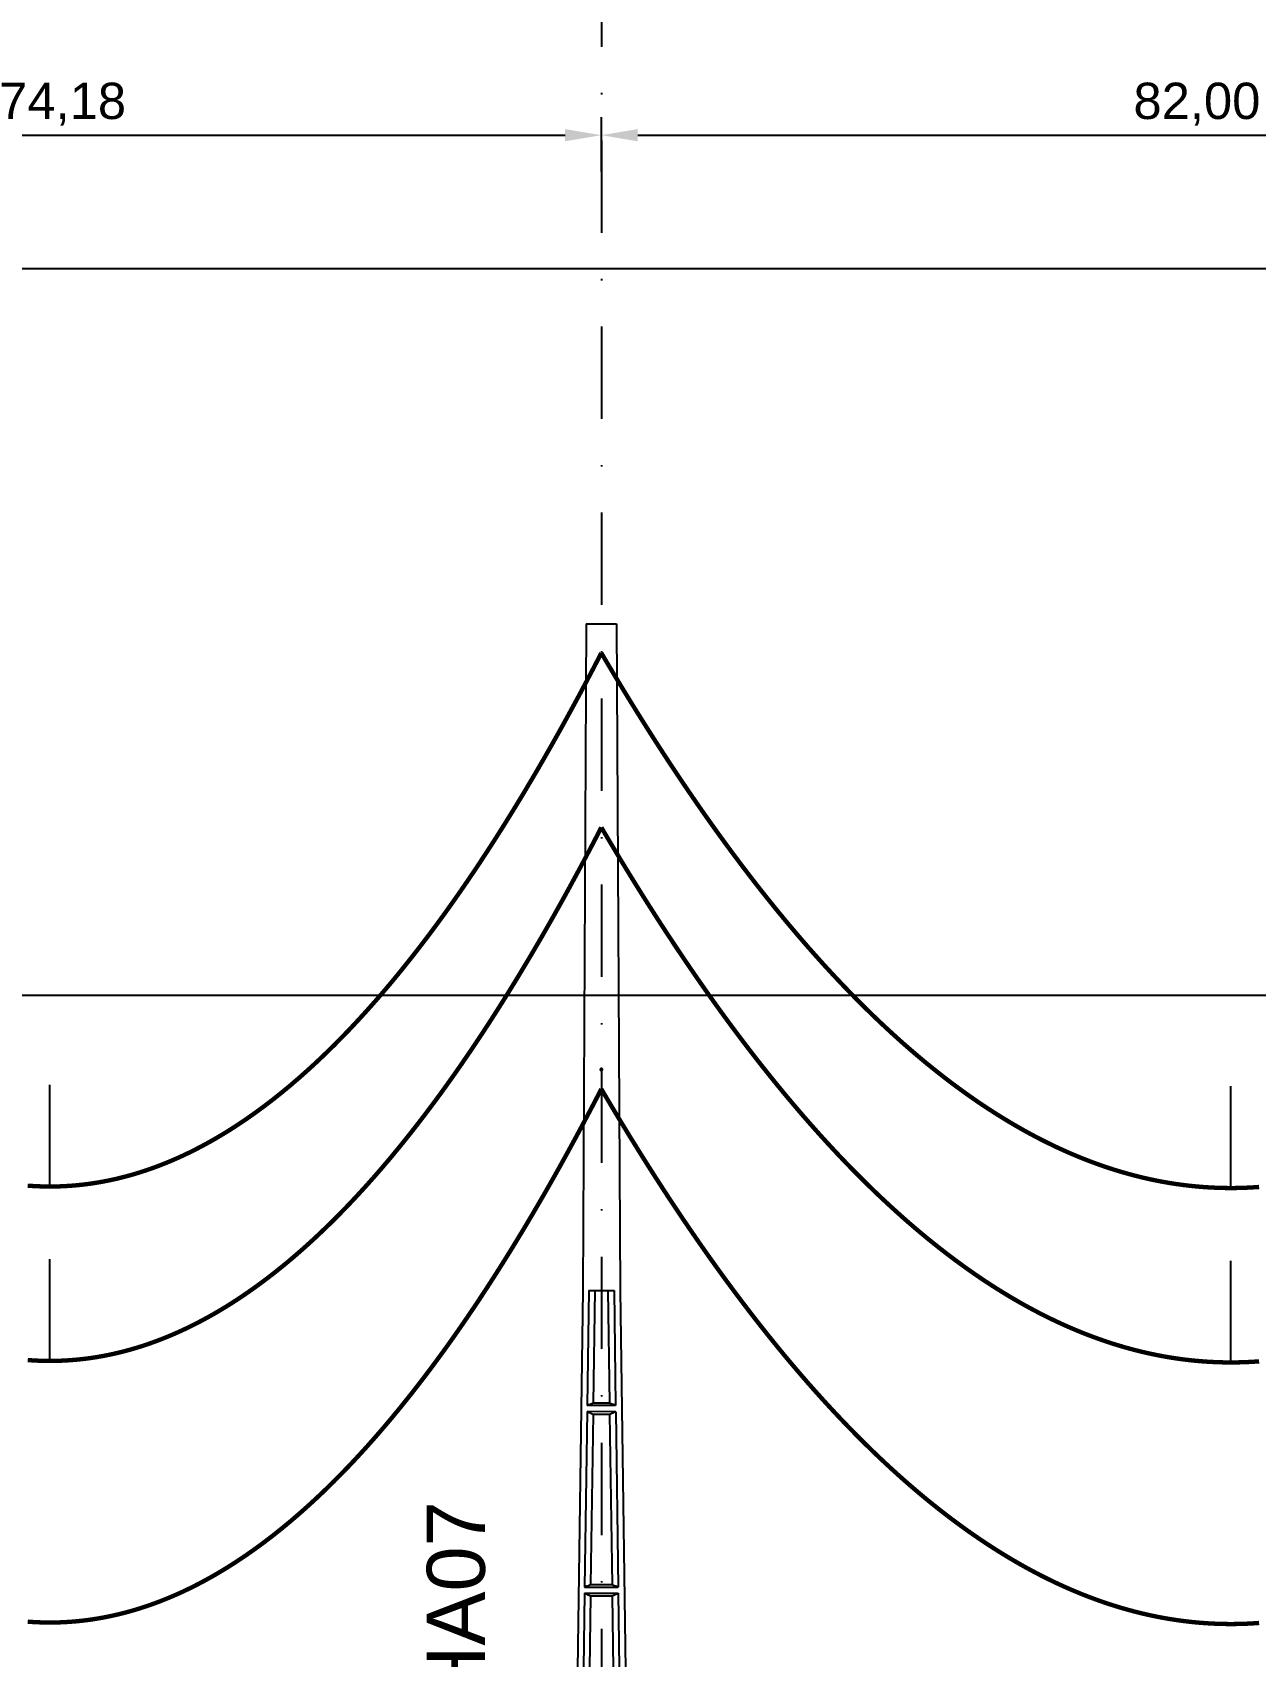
# Model space of a CAD drawing. Header units: metres. Extents: x -121 to 9872, y 3505 to 10721.
# Drawn here: x 1457.3 to 1541.5, y 9704.5 to 9816.2 of the extents above; entities that cross this region are included whole.
import ezdxf

# ---------------------------------------------------------------- set-up
doc = ezdxf.new("R2010")
doc.units = ezdxf.units.M
doc.header["$PDMODE"] = 2
doc.linetypes.add('DASHDOT', pattern=[25.4, 12.7, -6.35, 0, -6.35])
for name, color, linetype in [('CON-EOL- CA MAGNOLIA', 210, 'Continuous'), ('CON-EOL- CA ORCHID', 240, 'Continuous'), ('CON-EOL- FO', 101, 'Continuous'), ('cotas', 7, 'Continuous'), ('Grade', 9, 'Continuous'), ('Ind.Rot', 8, 'DASHDOT'), ('Perfil - Texto Geral', 7, 'Continuous'), ('POSTE DT', 7, 'Continuous')]:
    doc.layers.add(name, color=color, linetype=linetype)
doc.styles.add('Arial', font='arial.ttf')
doc.styles.get("Standard").update_dxf_attribs({"font": 'arial.ttf'})
doc.dimstyles.new('ISO-25', dxfattribs={"dimtxt": 2.5, "dimasz": 2.5, "dimexe": 1.25, "dimexo": 0.625, "dimtad": 1, "dimzin": 1, "dimtxsty": 'Standard', "dimcen": 2.5, "dimaunit": 1, "dimadec": 3, "dimazin": 3, "dimtfac": 1, "dimtmove": 0, "dimatfit": 3, "dimfxlon": 1, "dimarcsym": 0})

# ---------------------------------------------------------------- blocks, each defined once
blk = doc.blocks.new('*U10')
at = {"layer": 'POSTE DT', "extrusion": (0, 1, 0)}
for p, q in [((-3.31, 406.59), (-4.05, 262)), ((-3.31, 406.59), (3.31, 406.59)), ((3.31, 406.59), (4.06, 262)), ((-4.05, 262), (-7.72, 0)), ((-4.05, 262), (-4.05, 262)), ((-2.73, 262), (-3.08, 237.05)), ((-2.73, 262), (2.75, 262)), ((-1.42, 262), (-1.77, 237.57)), ((1.43, 262), (1.77, 237.57)), ((2.75, 262), (3.1, 237.05)), ((4.06, 262), (7.72, 0)), ((3.1, 237.05), (-3.08, 237.05)), ((-3.1, 235.74), (-3.63, 197.65)), ((3.11, 235.73), (-3.1, 235.74)), ((-1.8, 235.21), (-2.32, 198.19)), ((1.8, 235.21), (2.32, 198.19)), ((3.11, 235.73), (3.65, 197.65)), ((-3.65, 196.34), (-4.19, 158.25)), ((-2.35, 195.8), (-2.87, 158.8)), ((2.35, 195.8), (2.87, 158.8)), ((3.66, 196.34), (4.2, 158.25))]:
    blk.add_line(p, q, dxfattribs=at)
at = {"layer": 'POSTE DT', "ltscale": 3}
for points in [[(-3.63, 197.65), (3.65, 197.65)], [(-3.65, 196.34), (3.66, 196.34)]]:
    blk.add_lwpolyline(points, dxfattribs=at)
at = {"layer": 'POSTE DT'}
for points, knots in [([(0.25, 309.94), (0.25, 309.93), (0.25, 309.93), (0.25, 309.92), (0.25, 309.91), (0.25, 309.9), (0.25, 309.89), (0.24, 309.85), (0.22, 309.82), (0.19, 309.77), (0.16, 309.74), (0.11, 309.71), (0.08, 309.7), (0.01, 309.68), (-0.02, 309.68), (-0.08, 309.7), (-0.11, 309.71), (-0.16, 309.74), (-0.18, 309.76), (-0.21, 309.8), (-0.22, 309.82), (-0.24, 309.85), (-0.24, 309.87), (-0.25, 309.89), (-0.25, 309.9), (-0.25, 309.92), (-0.25, 309.92), (-0.25, 309.93), (-0.25, 309.94), (-0.25, 309.95), (-0.25, 309.95), (-0.25, 309.96), (-0.25, 309.97), (-0.24, 310), (-0.23, 310.02), (-0.21, 310.07), (-0.2, 310.09), (-0.15, 310.14), (-0.13, 310.15), (-0.07, 310.18), (-0.03, 310.19), (0.03, 310.19), (0.06, 310.18), (0.12, 310.16), (0.14, 310.14), (0.18, 310.11), (0.2, 310.09), (0.21, 310.06), (0.22, 310.05), (0.23, 310.04), (0.24, 310.01), (0.24, 309.99), (0.25, 309.97), (0.25, 309.96), (0.25, 309.95), (0.25, 309.94), (0.25, 309.94), (0.25, 309.94), (0.25, 309.94)], [-54.728303, -54.728303, -54.728303, -54.728303, -54.309038, -54.309038, -53.647169, -53.647169, -52.532885, -52.532885, -48.86224, -48.86224, -45.282765, -45.282765, -41.52867, -41.52867, -37.867486, -37.867486, -34.454589, -34.454589, -31.301423, -31.301423, -28.48103, -28.48103, -26.961755, -26.961755, -25.7544, -25.7544, -25.136228, -25.136228, -24.64409, -24.64409, -24.094201, -24.094201, -23.191199, -23.191199, -20.494482, -20.494482, -17.342863, -17.342863, -13.645538, -13.645538, -9.835989, -9.835989, -6.296781, -6.296781, -3.005029, -3.005029, 0, 0, 0, 1.527594, 1.527594, 3.697216, 3.697216, 4.489727, 4.489727, 5.01438, 5.01438, 5.095313, 5.095313, 5.095313, 5.095313]), ([(-1.77, 237.57), (-1.99, 237.49), (-2.21, 237.4), (-2.64, 237.22), (-2.86, 237.14), (-3.08, 237.05)], [0, 0, 0, 0, 56.660495, 56.660495, 113.412826, 113.412826, 113.412826, 113.412826]), ([(1.77, 237.57), (1.18, 237.57), (0.59, 237.57), (-0.59, 237.57), (-1.18, 237.57), (-1.77, 237.57)], [0, 0, 0, 0, 67.306894, 67.306894, 134.614447, 134.614447, 134.614447, 134.614447]), ([(3.1, 237.05), (2.87, 237.14), (2.65, 237.23), (2.21, 237.4), (1.99, 237.49), (1.77, 237.57)], [0, 0, 0, 0, 56.738948, 56.738948, 113.38731, 113.38731, 113.38731, 113.38731]), ([(-3.1, 235.74), (-2.88, 235.65), (-2.67, 235.56), (-2.23, 235.39), (-2.02, 235.3), (-1.8, 235.21)], [0.055576, 0.055576, 0.055576, 0.055576, 56.767409, 56.767409, 113.50757, 113.50757, 113.50757, 113.50757]), ([(-1.8, 235.21), (-1.2, 235.21), (-0.6, 235.21), (0.6, 235.21), (1.2, 235.21), (1.8, 235.21)], [0, 0, 0, 0, 68.567797, 68.567797, 137.136247, 137.136247, 137.136247, 137.136247]), ([(1.8, 235.21), (2.02, 235.3), (2.24, 235.38), (2.68, 235.56), (2.89, 235.65), (3.11, 235.73)], [0, 0, 0, 0, 56.845349, 56.845349, 113.599799, 113.599799, 113.599799, 113.599799]), ([(-2.32, 198.19), (-2.54, 198.1), (-2.76, 198.01), (-3.2, 197.83), (-3.41, 197.74), (-3.63, 197.65)], [0, 0, 0, 0, 63.412073, 63.412073, 126.777421, 126.777421, 126.777421, 126.777421]), ([(2.32, 198.19), (1.55, 198.19), (0.77, 198.19), (-0.77, 198.19), (-1.55, 198.19), (-2.32, 198.19)], [0, 0, 0, 0, 88.31008, 88.31008, 176.620652, 176.620652, 176.620652, 176.620652]), ([(3.65, 197.65), (3.43, 197.74), (3.2, 197.83), (2.76, 198.01), (2.54, 198.1), (2.32, 198.19)], [0, 0, 0, 0, 63.488119, 63.488119, 126.880939, 126.880939, 126.880939, 126.880939]), ([(-3.65, 196.34), (-3.43, 196.25), (-3.22, 196.16), (-2.78, 195.98), (-2.57, 195.89), (-2.35, 195.8)], [0.054307, 0.054307, 0.054307, 0.054307, 63.527131, 63.527131, 127.063246, 127.063246, 127.063246, 127.063246]), ([(-2.35, 195.8), (-1.57, 195.8), (-0.78, 195.8), (0.79, 195.8), (1.57, 195.8), (2.35, 195.8)], [0, 0, 0, 0, 89.585713, 89.585713, 179.17191, 179.17191, 179.17191, 179.17191]), ([(2.35, 195.8), (2.57, 195.89), (2.79, 195.98), (3.23, 196.16), (3.45, 196.25), (3.66, 196.34)], [0, 0, 0, 0, 63.60246, 63.60246, 127.109696, 127.109696, 127.109696, 127.109696])]:
    blk.add_open_spline(points, degree=3, knots=knots, dxfattribs=at)
blk = doc.blocks.new('*D60')
at = {"layer": 'cotas', "color": 0, "lineweight": -2, "transparency": 16777216}
for p, q in [((1422.31, 9806.67), (1422.31, 9810.42)), ((1496.49, 9806.67), (1496.49, 9810.42)), ((1424.81, 9809.17), (1493.99, 9809.17))]:
    blk.add_line(p, q, dxfattribs=at)
at = {"layer": 'cotas', "color": 0, "transparency": 16777216}
for points in [[(1424.81, 9809.59), (1424.81, 9808.75), (1422.31, 9809.17)], [(1493.99, 9809.59), (1493.99, 9808.75), (1496.49, 9809.17)]]:
    blk.add_solid(points, dxfattribs=at)
at = {"layer": 'Defpoints', "color": 0, "transparency": 16777216}
for p in [(1496.49, 9809.17), (1496.49, 9775.55), (1422.31, 9772.24)]:
    blk.add_point(p, dxfattribs=at)
at = {"layer": 'cotas', "color": 0, "transparency": 16777216, "insert": (1459.4, 9811.3), "char_height": 2.5, "attachment_point": 5}
blk.add_mtext('74,18', dxfattribs=at)
blk = doc.blocks.new('*D61')
at = {"layer": 'cotas', "color": 0, "lineweight": -2, "transparency": 16777216}
for p, q in [((1496.49, 9806.67), (1496.49, 9810.42)), ((1578.49, 9806.67), (1578.49, 9810.42)), ((1498.99, 9809.17), (1575.99, 9809.17))]:
    blk.add_line(p, q, dxfattribs=at)
at = {"layer": 'cotas', "color": 0, "transparency": 16777216}
for points in [[(1498.99, 9809.59), (1498.99, 9808.75), (1496.49, 9809.17)], [(1575.99, 9809.59), (1575.99, 9808.75), (1578.49, 9809.17)]]:
    blk.add_solid(points, dxfattribs=at)
at = {"layer": 'Defpoints', "color": 0, "transparency": 16777216}
for p in [(1578.49, 9809.17), (1496.49, 9775.55), (1578.49, 9768.02)]:
    blk.add_point(p, dxfattribs=at)
at = {"layer": 'cotas', "color": 0, "transparency": 16777216, "insert": (1537.49, 9811.3), "char_height": 2.5, "attachment_point": 5}
blk.add_mtext('82,00', dxfattribs=at)

msp = doc.modelspace()

# ---------------------------------------------------------------- linework, layer by layer
at = {"layer": 'CON-EOL- CA MAGNOLIA'}
for p, q in [((1458.528, 9736.829), (1458.528, 9743.829)), ((1539.824, 9736.725), (1539.824, 9743.725))]:
    msp.add_line(p, q, dxfattribs=at)
at = {"layer": 'CON-EOL- CA MAGNOLIA', "const_width": 0.3}
for points in [[(1457, 9736.889), (1457.369, 9736.863), (1457.738, 9736.845), (1458.107, 9736.834), (1458.476, 9736.829), (1458.845, 9736.832), (1459.214, 9736.841), (1459.584, 9736.858), (1459.953, 9736.881), (1460.322, 9736.911), (1460.691, 9736.948), (1461.06, 9736.992), (1461.429, 9737.043), (1461.798, 9737.101), (1462.167, 9737.166), (1462.536, 9737.237), (1462.905, 9737.316), (1463.274, 9737.401), (1463.643, 9737.494), (1464.012, 9737.593), (1464.381, 9737.699), (1464.75, 9737.813), (1465.119, 9737.933), (1465.488, 9738.06), (1465.857, 9738.194), (1466.226, 9738.335), (1466.595, 9738.482), (1466.964, 9738.637), (1467.333, 9738.799), (1467.703, 9738.967), (1468.072, 9739.143), (1468.441, 9739.325), (1468.81, 9739.515), (1469.179, 9739.711), (1469.548, 9739.914), (1469.917, 9740.124), (1470.286, 9740.341), (1470.655, 9740.565), (1471.024, 9740.796), (1471.393, 9741.034), (1471.762, 9741.279), (1472.131, 9741.531), (1472.5, 9741.789), (1472.869, 9742.055), (1473.238, 9742.327), (1473.607, 9742.607), (1473.976, 9742.893), (1474.345, 9743.187), (1474.714, 9743.487), (1475.083, 9743.794), (1475.452, 9744.109), (1475.821, 9744.43), (1476.191, 9744.758), (1476.56, 9745.093), (1476.929, 9745.435), (1477.298, 9745.784), (1477.667, 9746.139), (1478.036, 9746.502), (1478.405, 9746.872), (1478.774, 9747.249), (1479.143, 9747.632), (1479.512, 9748.023), (1479.881, 9748.421), (1480.25, 9748.825), (1480.619, 9749.237), (1480.988, 9749.655), (1481.357, 9750.081), (1481.726, 9750.513), (1482.095, 9750.952), (1482.464, 9751.399), (1482.833, 9751.852), (1483.202, 9752.312), (1483.571, 9752.779), (1483.94, 9753.254), (1484.31, 9753.735), (1484.679, 9754.223), (1485.048, 9754.718), (1485.417, 9755.22), (1485.786, 9755.729), (1486.155, 9756.246), (1486.524, 9756.769), (1486.893, 9757.299), (1487.262, 9757.836), (1487.631, 9758.38), (1488, 9758.931), (1488.369, 9759.489), (1488.738, 9760.054), (1489.107, 9760.626), (1489.476, 9761.205), (1489.845, 9761.791), (1490.214, 9762.384), (1490.583, 9762.984), (1490.952, 9763.591), (1491.321, 9764.205), (1491.69, 9764.826), (1492.059, 9765.454), (1492.429, 9766.09), (1492.798, 9766.732), (1493.167, 9767.381), (1493.536, 9768.037), (1493.905, 9768.7), (1494.274, 9769.371), (1494.643, 9770.048), (1495.012, 9770.732), (1495.381, 9771.424), (1495.75, 9772.122), (1496.119, 9772.827), (1496.488, 9773.54)], [(1496.488, 9773.54), (1496.896, 9772.849), (1497.304, 9772.164), (1497.712, 9771.485), (1498.12, 9770.814), (1498.528, 9770.148), (1498.936, 9769.49), (1499.344, 9768.838), (1499.752, 9768.193), (1500.16, 9767.554), (1500.568, 9766.922), (1500.976, 9766.296), (1501.384, 9765.677), (1501.792, 9765.065), (1502.2, 9764.459), (1502.608, 9763.86), (1503.016, 9763.267), (1503.423, 9762.681), (1503.831, 9762.101), (1504.239, 9761.528), (1504.647, 9760.962), (1505.055, 9760.402), (1505.463, 9759.849), (1505.871, 9759.302), (1506.279, 9758.762), (1506.687, 9758.229), (1507.095, 9757.702), (1507.503, 9757.181), (1507.911, 9756.667), (1508.319, 9756.16), (1508.727, 9755.659), (1509.135, 9755.165), (1509.543, 9754.678), (1509.951, 9754.197), (1510.359, 9753.722), (1510.767, 9753.254), (1511.175, 9752.793), (1511.583, 9752.338), (1511.991, 9751.89), (1512.399, 9751.448), (1512.807, 9751.013), (1513.215, 9750.584), (1513.623, 9750.162), (1514.031, 9749.747), (1514.439, 9749.338), (1514.847, 9748.935), (1515.255, 9748.539), (1515.663, 9748.15), (1516.071, 9747.767), (1516.479, 9747.391), (1516.887, 9747.021), (1517.294, 9746.658), (1517.702, 9746.301), (1518.11, 9745.951), (1518.518, 9745.607), (1518.926, 9745.27), (1519.334, 9744.94), (1519.742, 9744.616), (1520.15, 9744.298), (1520.558, 9743.987), (1520.966, 9743.683), (1521.374, 9743.385), (1521.782, 9743.093), (1522.19, 9742.808), (1522.598, 9742.53), (1523.006, 9742.258), (1523.414, 9741.993), (1523.822, 9741.734), (1524.23, 9741.482), (1524.638, 9741.236), (1525.046, 9740.997), (1525.454, 9740.764), (1525.862, 9740.538), (1526.27, 9740.319), (1526.678, 9740.105), (1527.086, 9739.899), (1527.494, 9739.699), (1527.902, 9739.505), (1528.31, 9739.318), (1528.718, 9739.138), (1529.126, 9738.964), (1529.534, 9738.796), (1529.942, 9738.635), (1530.35, 9738.481), (1530.757, 9738.333), (1531.165, 9738.191), (1531.573, 9738.056), (1531.981, 9737.928), (1532.389, 9737.806), (1532.797, 9737.691), (1533.205, 9737.582), (1533.613, 9737.479), (1534.021, 9737.383), (1534.429, 9737.294), (1534.837, 9737.211), (1535.245, 9737.135), (1535.653, 9737.065), (1536.061, 9737.002), (1536.469, 9736.945), (1536.877, 9736.895), (1537.285, 9736.851), (1537.693, 9736.814), (1538.101, 9736.783), (1538.509, 9736.759), (1538.917, 9736.741), (1539.325, 9736.73), (1539.733, 9736.725), (1540.141, 9736.727), (1540.549, 9736.735), (1540.957, 9736.75), (1541.365, 9736.772), (1541.773, 9736.799)]]:
    msp.add_lwpolyline(points, dxfattribs=at)
at = {"layer": 'CON-EOL- CA ORCHID'}
for p, q in [((1458.528, 9724.829), (1458.528, 9731.829)), ((1458.528, 9724.829), (1458.528, 9731.829)), ((1539.824, 9724.725), (1539.824, 9731.725)), ((1539.824, 9724.725), (1539.824, 9731.725))]:
    msp.add_line(p, q, dxfattribs=at)
at = {"layer": 'CON-EOL- CA ORCHID', "const_width": 0.3}
for points in [[(1457, 9724.889), (1457.369, 9724.863), (1457.738, 9724.845), (1458.107, 9724.834), (1458.476, 9724.829), (1458.845, 9724.832), (1459.214, 9724.841), (1459.584, 9724.858), (1459.953, 9724.881), (1460.322, 9724.911), (1460.691, 9724.948), (1461.06, 9724.992), (1461.429, 9725.043), (1461.798, 9725.101), (1462.167, 9725.166), (1462.536, 9725.237), (1462.905, 9725.316), (1463.274, 9725.401), (1463.643, 9725.494), (1464.012, 9725.593), (1464.381, 9725.699), (1464.75, 9725.813), (1465.119, 9725.933), (1465.488, 9726.06), (1465.857, 9726.194), (1466.226, 9726.335), (1466.595, 9726.482), (1466.964, 9726.637), (1467.333, 9726.799), (1467.703, 9726.967), (1468.072, 9727.143), (1468.441, 9727.325), (1468.81, 9727.515), (1469.179, 9727.711), (1469.548, 9727.914), (1469.917, 9728.124), (1470.286, 9728.341), (1470.655, 9728.565), (1471.024, 9728.796), (1471.393, 9729.034), (1471.762, 9729.279), (1472.131, 9729.531), (1472.5, 9729.789), (1472.869, 9730.055), (1473.238, 9730.327), (1473.607, 9730.607), (1473.976, 9730.893), (1474.345, 9731.187), (1474.714, 9731.487), (1475.083, 9731.794), (1475.452, 9732.109), (1475.821, 9732.43), (1476.191, 9732.758), (1476.56, 9733.093), (1476.929, 9733.435), (1477.298, 9733.784), (1477.667, 9734.139), (1478.036, 9734.502), (1478.405, 9734.872), (1478.774, 9735.249), (1479.143, 9735.632), (1479.512, 9736.023), (1479.881, 9736.421), (1480.25, 9736.825), (1480.619, 9737.237), (1480.988, 9737.655), (1481.357, 9738.081), (1481.726, 9738.513), (1482.095, 9738.952), (1482.464, 9739.399), (1482.833, 9739.852), (1483.202, 9740.312), (1483.571, 9740.779), (1483.94, 9741.254), (1484.31, 9741.735), (1484.679, 9742.223), (1485.048, 9742.718), (1485.417, 9743.22), (1485.786, 9743.729), (1486.155, 9744.246), (1486.524, 9744.769), (1486.893, 9745.299), (1487.262, 9745.836), (1487.631, 9746.38), (1488, 9746.931), (1488.369, 9747.489), (1488.738, 9748.054), (1489.107, 9748.626), (1489.476, 9749.205), (1489.845, 9749.791), (1490.214, 9750.384), (1490.583, 9750.984), (1490.952, 9751.591), (1491.321, 9752.205), (1491.69, 9752.826), (1492.059, 9753.454), (1492.429, 9754.09), (1492.798, 9754.732), (1493.167, 9755.381), (1493.536, 9756.037), (1493.905, 9756.7), (1494.274, 9757.371), (1494.643, 9758.048), (1495.012, 9758.732), (1495.381, 9759.424), (1495.75, 9760.122), (1496.119, 9760.827), (1496.488, 9761.54)], [(1496.488, 9761.54), (1496.896, 9760.848), (1497.304, 9760.164), (1497.712, 9759.485), (1498.12, 9758.814), (1498.528, 9758.148), (1498.936, 9757.49), (1499.344, 9756.838), (1499.752, 9756.193), (1500.16, 9755.554), (1500.568, 9754.922), (1500.976, 9754.296), (1501.384, 9753.677), (1501.792, 9753.065), (1502.2, 9752.459), (1502.608, 9751.86), (1503.016, 9751.267), (1503.423, 9750.681), (1503.831, 9750.101), (1504.239, 9749.528), (1504.647, 9748.962), (1505.055, 9748.402), (1505.463, 9747.849), (1505.871, 9747.302), (1506.279, 9746.762), (1506.687, 9746.229), (1507.095, 9745.702), (1507.503, 9745.181), (1507.911, 9744.668), (1508.319, 9744.16), (1508.727, 9743.66), (1509.135, 9743.165), (1509.543, 9742.678), (1509.951, 9742.197), (1510.359, 9741.722), (1510.767, 9741.254), (1511.175, 9740.793), (1511.583, 9740.338), (1511.991, 9739.89), (1512.399, 9739.448), (1512.807, 9739.013), (1513.215, 9738.584), (1513.623, 9738.162), (1514.031, 9737.747), (1514.439, 9737.338), (1514.847, 9736.935), (1515.255, 9736.539), (1515.663, 9736.15), (1516.071, 9735.767), (1516.479, 9735.391), (1516.887, 9735.021), (1517.294, 9734.658), (1517.702, 9734.301), (1518.11, 9733.951), (1518.518, 9733.607), (1518.926, 9733.27), (1519.334, 9732.94), (1519.742, 9732.616), (1520.15, 9732.298), (1520.558, 9731.987), (1520.966, 9731.683), (1521.374, 9731.385), (1521.782, 9731.093), (1522.19, 9730.808), (1522.598, 9730.53), (1523.006, 9730.258), (1523.414, 9729.993), (1523.822, 9729.734), (1524.23, 9729.482), (1524.638, 9729.236), (1525.046, 9728.997), (1525.454, 9728.764), (1525.862, 9728.538), (1526.27, 9728.319), (1526.678, 9728.105), (1527.086, 9727.899), (1527.494, 9727.699), (1527.902, 9727.505), (1528.31, 9727.318), (1528.718, 9727.138), (1529.126, 9726.964), (1529.534, 9726.796), (1529.942, 9726.635), (1530.35, 9726.481), (1530.757, 9726.333), (1531.165, 9726.191), (1531.573, 9726.056), (1531.981, 9725.928), (1532.389, 9725.806), (1532.797, 9725.691), (1533.205, 9725.582), (1533.613, 9725.479), (1534.021, 9725.384), (1534.429, 9725.294), (1534.837, 9725.211), (1535.245, 9725.135), (1535.653, 9725.065), (1536.061, 9725.002), (1536.469, 9724.945), (1536.877, 9724.895), (1537.285, 9724.851), (1537.693, 9724.814), (1538.101, 9724.783), (1538.509, 9724.759), (1538.917, 9724.741), (1539.325, 9724.73), (1539.733, 9724.725), (1540.141, 9724.727), (1540.549, 9724.735), (1540.957, 9724.75), (1541.365, 9724.772), (1541.773, 9724.799)], [(1496.488, 9761.54), (1496.896, 9760.849), (1497.304, 9760.164), (1497.712, 9759.485), (1498.12, 9758.814), (1498.528, 9758.148), (1498.936, 9757.49), (1499.344, 9756.838), (1499.752, 9756.193), (1500.16, 9755.554), (1500.568, 9754.922), (1500.976, 9754.296), (1501.384, 9753.677), (1501.792, 9753.065), (1502.2, 9752.459), (1502.608, 9751.86), (1503.016, 9751.267), (1503.423, 9750.681), (1503.831, 9750.101), (1504.239, 9749.528), (1504.647, 9748.962), (1505.055, 9748.402), (1505.463, 9747.849), (1505.871, 9747.302), (1506.279, 9746.762), (1506.687, 9746.229), (1507.095, 9745.702), (1507.503, 9745.181), (1507.911, 9744.667), (1508.319, 9744.16), (1508.727, 9743.659), (1509.135, 9743.165), (1509.543, 9742.678), (1509.951, 9742.197), (1510.359, 9741.722), (1510.767, 9741.254), (1511.175, 9740.793), (1511.583, 9740.338), (1511.991, 9739.89), (1512.399, 9739.448), (1512.807, 9739.013), (1513.215, 9738.584), (1513.623, 9738.162), (1514.031, 9737.747), (1514.439, 9737.338), (1514.847, 9736.935), (1515.255, 9736.539), (1515.663, 9736.15), (1516.071, 9735.767), (1516.479, 9735.391), (1516.887, 9735.021), (1517.294, 9734.658), (1517.702, 9734.301), (1518.11, 9733.951), (1518.518, 9733.607), (1518.926, 9733.27), (1519.334, 9732.94), (1519.742, 9732.616), (1520.15, 9732.298), (1520.558, 9731.987), (1520.966, 9731.683), (1521.374, 9731.385), (1521.782, 9731.093), (1522.19, 9730.808), (1522.598, 9730.53), (1523.006, 9730.258), (1523.414, 9729.993), (1523.822, 9729.734), (1524.23, 9729.482), (1524.638, 9729.236), (1525.046, 9728.997), (1525.454, 9728.764), (1525.862, 9728.538), (1526.27, 9728.319), (1526.678, 9728.105), (1527.086, 9727.899), (1527.494, 9727.699), (1527.902, 9727.505), (1528.31, 9727.318), (1528.718, 9727.138), (1529.126, 9726.964), (1529.534, 9726.796), (1529.942, 9726.635), (1530.35, 9726.481), (1530.757, 9726.333), (1531.165, 9726.191), (1531.573, 9726.056), (1531.981, 9725.928), (1532.389, 9725.806), (1532.797, 9725.691), (1533.205, 9725.582), (1533.613, 9725.479), (1534.021, 9725.383), (1534.429, 9725.294), (1534.837, 9725.211), (1535.245, 9725.135), (1535.653, 9725.065), (1536.061, 9725.002), (1536.469, 9724.945), (1536.877, 9724.895), (1537.285, 9724.851), (1537.693, 9724.814), (1538.101, 9724.783), (1538.509, 9724.759), (1538.917, 9724.741), (1539.325, 9724.73), (1539.733, 9724.725), (1540.141, 9724.727), (1540.549, 9724.735), (1540.957, 9724.75), (1541.365, 9724.772), (1541.773, 9724.799)]]:
    msp.add_lwpolyline(points, dxfattribs=at)
at = {"layer": 'CON-EOL- FO', "const_width": 0.3}
for points in [[(1457, 9706.889), (1457.369, 9706.863), (1457.738, 9706.845), (1458.107, 9706.834), (1458.476, 9706.829), (1458.845, 9706.832), (1459.214, 9706.841), (1459.584, 9706.858), (1459.953, 9706.881), (1460.322, 9706.911), (1460.691, 9706.948), (1461.06, 9706.992), (1461.429, 9707.043), (1461.798, 9707.101), (1462.167, 9707.166), (1462.536, 9707.237), (1462.905, 9707.316), (1463.274, 9707.401), (1463.643, 9707.494), (1464.012, 9707.593), (1464.381, 9707.699), (1464.75, 9707.813), (1465.119, 9707.933), (1465.488, 9708.06), (1465.857, 9708.194), (1466.226, 9708.335), (1466.595, 9708.482), (1466.964, 9708.637), (1467.333, 9708.799), (1467.703, 9708.967), (1468.072, 9709.143), (1468.441, 9709.325), (1468.81, 9709.515), (1469.179, 9709.711), (1469.548, 9709.914), (1469.917, 9710.124), (1470.286, 9710.341), (1470.655, 9710.565), (1471.024, 9710.796), (1471.393, 9711.034), (1471.762, 9711.279), (1472.131, 9711.531), (1472.5, 9711.789), (1472.869, 9712.055), (1473.238, 9712.327), (1473.607, 9712.607), (1473.976, 9712.893), (1474.345, 9713.187), (1474.714, 9713.487), (1475.083, 9713.794), (1475.452, 9714.108), (1475.821, 9714.43), (1476.191, 9714.758), (1476.56, 9715.093), (1476.929, 9715.435), (1477.298, 9715.784), (1477.667, 9716.139), (1478.036, 9716.502), (1478.405, 9716.872), (1478.774, 9717.249), (1479.143, 9717.632), (1479.512, 9718.023), (1479.881, 9718.421), (1480.25, 9718.825), (1480.619, 9719.237), (1480.988, 9719.655), (1481.357, 9720.081), (1481.726, 9720.513), (1482.095, 9720.952), (1482.464, 9721.399), (1482.833, 9721.852), (1483.202, 9722.312), (1483.571, 9722.779), (1483.94, 9723.254), (1484.31, 9723.735), (1484.679, 9724.223), (1485.048, 9724.718), (1485.417, 9725.22), (1485.786, 9725.729), (1486.155, 9726.245), (1486.524, 9726.769), (1486.893, 9727.299), (1487.262, 9727.836), (1487.631, 9728.38), (1488, 9728.931), (1488.369, 9729.489), (1488.738, 9730.054), (1489.107, 9730.626), (1489.476, 9731.205), (1489.845, 9731.791), (1490.214, 9732.384), (1490.583, 9732.984), (1490.952, 9733.591), (1491.321, 9734.205), (1491.69, 9734.826), (1492.059, 9735.455), (1492.429, 9736.09), (1492.798, 9736.732), (1493.167, 9737.381), (1493.536, 9738.037), (1493.905, 9738.7), (1494.274, 9739.371), (1494.643, 9740.048), (1495.012, 9740.732), (1495.381, 9741.424), (1495.75, 9742.122), (1496.119, 9742.827), (1496.488, 9743.54)], [(1457, 9706.889), (1457.369, 9706.863), (1457.738, 9706.845), (1458.107, 9706.834), (1458.476, 9706.829), (1458.845, 9706.832), (1459.214, 9706.841), (1459.584, 9706.858), (1459.953, 9706.881), (1460.322, 9706.911), (1460.691, 9706.948), (1461.06, 9706.992), (1461.429, 9707.043), (1461.798, 9707.101), (1462.167, 9707.166), (1462.536, 9707.237), (1462.905, 9707.316), (1463.274, 9707.401), (1463.643, 9707.494), (1464.012, 9707.593), (1464.381, 9707.699), (1464.75, 9707.813), (1465.119, 9707.933), (1465.488, 9708.06), (1465.857, 9708.194), (1466.226, 9708.335), (1466.595, 9708.482), (1466.964, 9708.637), (1467.333, 9708.799), (1467.703, 9708.967), (1468.072, 9709.143), (1468.441, 9709.325), (1468.81, 9709.515), (1469.179, 9709.711), (1469.548, 9709.914), (1469.917, 9710.124), (1470.286, 9710.341), (1470.655, 9710.565), (1471.024, 9710.796), (1471.393, 9711.034), (1471.762, 9711.279), (1472.131, 9711.531), (1472.5, 9711.789), (1472.869, 9712.055), (1473.238, 9712.327), (1473.607, 9712.607), (1473.976, 9712.893), (1474.345, 9713.187), (1474.714, 9713.487), (1475.083, 9713.794), (1475.452, 9714.109), (1475.821, 9714.43), (1476.191, 9714.758), (1476.56, 9715.093), (1476.929, 9715.435), (1477.298, 9715.784), (1477.667, 9716.139), (1478.036, 9716.502), (1478.405, 9716.872), (1478.774, 9717.249), (1479.143, 9717.632), (1479.512, 9718.023), (1479.881, 9718.421), (1480.25, 9718.825), (1480.619, 9719.237), (1480.988, 9719.655), (1481.357, 9720.081), (1481.726, 9720.513), (1482.095, 9720.952), (1482.464, 9721.399), (1482.833, 9721.852), (1483.202, 9722.312), (1483.571, 9722.779), (1483.94, 9723.254), (1484.31, 9723.735), (1484.679, 9724.223), (1485.048, 9724.718), (1485.417, 9725.22), (1485.786, 9725.729), (1486.155, 9726.245), (1486.524, 9726.769), (1486.893, 9727.299), (1487.262, 9727.836), (1487.631, 9728.38), (1488, 9728.931), (1488.369, 9729.489), (1488.738, 9730.054), (1489.107, 9730.626), (1489.476, 9731.205), (1489.845, 9731.791), (1490.214, 9732.384), (1490.583, 9732.984), (1490.952, 9733.591), (1491.321, 9734.205), (1491.69, 9734.826), (1492.059, 9735.455), (1492.429, 9736.09), (1492.798, 9736.732), (1493.167, 9737.381), (1493.536, 9738.037), (1493.905, 9738.7), (1494.274, 9739.371), (1494.643, 9740.048), (1495.012, 9740.732), (1495.381, 9741.424), (1495.75, 9742.122), (1496.119, 9742.827), (1496.488, 9743.54)], [(1496.488, 9743.54), (1496.896, 9742.848), (1497.304, 9742.164), (1497.712, 9741.485), (1498.12, 9740.814), (1498.528, 9740.148), (1498.936, 9739.49), (1499.344, 9738.838), (1499.752, 9738.193), (1500.16, 9737.554), (1500.568, 9736.922), (1500.976, 9736.296), (1501.384, 9735.677), (1501.792, 9735.065), (1502.2, 9734.459), (1502.608, 9733.86), (1503.016, 9733.267), (1503.423, 9732.681), (1503.831, 9732.101), (1504.239, 9731.528), (1504.647, 9730.962), (1505.055, 9730.402), (1505.463, 9729.849), (1505.871, 9729.302), (1506.279, 9728.762), (1506.687, 9728.229), (1507.095, 9727.702), (1507.503, 9727.181), (1507.911, 9726.668), (1508.319, 9726.16), (1508.727, 9725.66), (1509.135, 9725.165), (1509.543, 9724.678), (1509.951, 9724.197), (1510.359, 9723.722), (1510.767, 9723.254), (1511.175, 9722.793), (1511.583, 9722.338), (1511.991, 9721.89), (1512.399, 9721.448), (1512.807, 9721.013), (1513.215, 9720.584), (1513.623, 9720.162), (1514.031, 9719.747), (1514.439, 9719.338), (1514.847, 9718.935), (1515.255, 9718.539), (1515.663, 9718.15), (1516.071, 9717.767), (1516.479, 9717.391), (1516.887, 9717.021), (1517.294, 9716.658), (1517.702, 9716.301), (1518.11, 9715.951), (1518.518, 9715.607), (1518.926, 9715.27), (1519.334, 9714.94), (1519.742, 9714.616), (1520.15, 9714.298), (1520.558, 9713.987), (1520.966, 9713.683), (1521.374, 9713.385), (1521.782, 9713.093), (1522.19, 9712.808), (1522.598, 9712.53), (1523.006, 9712.258), (1523.414, 9711.993), (1523.822, 9711.734), (1524.23, 9711.482), (1524.638, 9711.236), (1525.046, 9710.997), (1525.454, 9710.764), (1525.862, 9710.538), (1526.27, 9710.319), (1526.678, 9710.105), (1527.086, 9709.899), (1527.494, 9709.699), (1527.902, 9709.505), (1528.31, 9709.318), (1528.718, 9709.138), (1529.126, 9708.964), (1529.534, 9708.796), (1529.942, 9708.635), (1530.35, 9708.481), (1530.757, 9708.333), (1531.165, 9708.191), (1531.573, 9708.056), (1531.981, 9707.928), (1532.389, 9707.806), (1532.797, 9707.691), (1533.205, 9707.582), (1533.613, 9707.479), (1534.021, 9707.384), (1534.429, 9707.294), (1534.837, 9707.211), (1535.245, 9707.135), (1535.653, 9707.065), (1536.061, 9707.002), (1536.469, 9706.945), (1536.877, 9706.895), (1537.285, 9706.851), (1537.693, 9706.814), (1538.101, 9706.783), (1538.509, 9706.759), (1538.917, 9706.741), (1539.325, 9706.73), (1539.733, 9706.725), (1540.141, 9706.727), (1540.549, 9706.735), (1540.957, 9706.75), (1541.365, 9706.772), (1541.773, 9706.799)], [(1496.488, 9743.54), (1496.896, 9742.849), (1497.304, 9742.164), (1497.712, 9741.485), (1498.12, 9740.814), (1498.528, 9740.148), (1498.936, 9739.49), (1499.344, 9738.838), (1499.752, 9738.193), (1500.16, 9737.554), (1500.568, 9736.922), (1500.976, 9736.296), (1501.384, 9735.677), (1501.792, 9735.065), (1502.2, 9734.459), (1502.608, 9733.86), (1503.016, 9733.267), (1503.423, 9732.681), (1503.831, 9732.101), (1504.239, 9731.528), (1504.647, 9730.962), (1505.055, 9730.402), (1505.463, 9729.849), (1505.871, 9729.302), (1506.279, 9728.762), (1506.687, 9728.229), (1507.095, 9727.702), (1507.503, 9727.181), (1507.911, 9726.667), (1508.319, 9726.16), (1508.727, 9725.659), (1509.135, 9725.165), (1509.543, 9724.678), (1509.951, 9724.197), (1510.359, 9723.722), (1510.767, 9723.254), (1511.175, 9722.793), (1511.583, 9722.338), (1511.991, 9721.89), (1512.399, 9721.448), (1512.807, 9721.013), (1513.215, 9720.584), (1513.623, 9720.162), (1514.031, 9719.747), (1514.439, 9719.338), (1514.847, 9718.935), (1515.255, 9718.539), (1515.663, 9718.15), (1516.071, 9717.767), (1516.479, 9717.391), (1516.887, 9717.021), (1517.294, 9716.658), (1517.702, 9716.301), (1518.11, 9715.951), (1518.518, 9715.607), (1518.926, 9715.27), (1519.334, 9714.94), (1519.742, 9714.615), (1520.15, 9714.298), (1520.558, 9713.987), (1520.966, 9713.683), (1521.374, 9713.385), (1521.782, 9713.093), (1522.19, 9712.808), (1522.598, 9712.53), (1523.006, 9712.258), (1523.414, 9711.993), (1523.822, 9711.734), (1524.23, 9711.482), (1524.638, 9711.236), (1525.046, 9710.997), (1525.454, 9710.764), (1525.862, 9710.538), (1526.27, 9710.319), (1526.678, 9710.105), (1527.086, 9709.899), (1527.494, 9709.699), (1527.902, 9709.505), (1528.31, 9709.318), (1528.718, 9709.138), (1529.126, 9708.964), (1529.534, 9708.796), (1529.942, 9708.635), (1530.35, 9708.481), (1530.757, 9708.333), (1531.165, 9708.191), (1531.573, 9708.056), (1531.981, 9707.928), (1532.389, 9707.806), (1532.797, 9707.691), (1533.205, 9707.582), (1533.613, 9707.479), (1534.021, 9707.383), (1534.429, 9707.294), (1534.837, 9707.211), (1535.245, 9707.135), (1535.653, 9707.065), (1536.061, 9707.002), (1536.469, 9706.945), (1536.877, 9706.895), (1537.285, 9706.851), (1537.693, 9706.814), (1538.101, 9706.783), (1538.509, 9706.759), (1538.917, 9706.741), (1539.325, 9706.73), (1539.733, 9706.725), (1540.141, 9706.727), (1540.549, 9706.735), (1540.957, 9706.75), (1541.365, 9706.772), (1541.773, 9706.799)]]:
    msp.add_lwpolyline(points, dxfattribs=at)
at = {"layer": 'Grade'}
for points in [[(0, 9800), (9859.453, 9800)], [(0, 9750), (9859.453, 9750)]]:
    msp.add_lwpolyline(points, dxfattribs=at)
at = {"layer": 'Ind.Rot', "linetype": 'DASHDOT', "ltscale": 0.5}
msp.add_lwpolyline([(1496.489, 10500), (1496.489, 8300)], dxfattribs=at)

# ---------------------------------------------------------------- block references
at = {"layer": 'POSTE DT', "xscale": 0.3172702451939489, "yscale": 0.3172702451939489, "zscale": 0.3172702451939489}
msp.add_blockref('*U10', (1496.489, 9646.547), dxfattribs=at)

# ---------------------------------------------------------------- texts
at = {"layer": 'Perfil - Texto Geral', "linetype": 'ByBlock', "insert": (1496.504, 9672.021), "char_height": 4, "width": 43.81409, "attachment_point": 4, "rotation": 90, "style": 'Arial'}
msp.add_mtext("VÉRTICE - HA07\\P1+446.49\\P964,654\\P0º54'51''D", dxfattribs=at)

# ---------------------------------------------------------------- dimensions: what is measured, and where the dimension line sits
at = {"layer": 'cotas'}
for base, p1, p2, picture, middle in [((1496.489, 9809.171), (1422.31, 9772.24), (1496.489, 9775.547), '*D60', (1459.399, 9811.298)), ((1578.49, 9809.171), (1496.489, 9775.547), (1578.49, 9768.02), '*D61', (1537.489, 9811.298))]:
    dim = msp.add_linear_dim(base=base, p1=p1, p2=p2, dimstyle='ISO-25', override={"dimtmove": 1}, dxfattribs=at)
    dim.commit()
    dim.dimension.update_dxf_attribs({"geometry": picture, "text_midpoint": middle})

doc.saveas('drawing.dxf')
